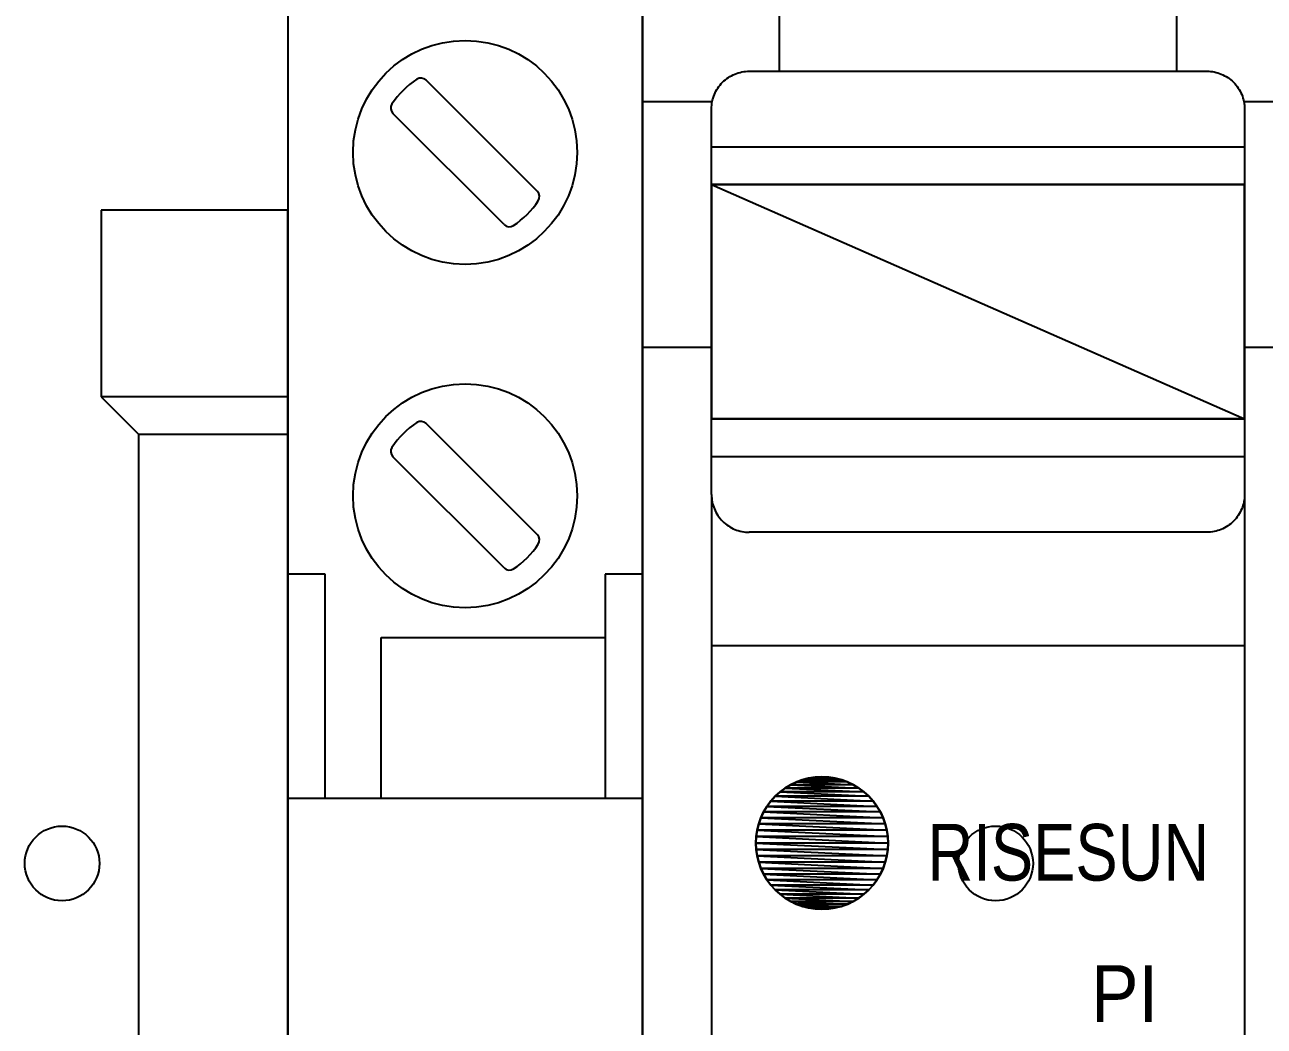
# Model space of a CAD drawing. Header units: millimetres. Extents: x 173893 to 258446, y -176540 to -123824.
# Drawn here: x 199003.42 to 199036.61, y -139282.55 to -139255.72 of the extents above; entities that cross this region are included whole.
import ezdxf

# ---------------------------------------------------------------- set-up
doc = ezdxf.new("R2010")
doc.units = ezdxf.units.MM
doc.header["$LTSCALE"] = 3
doc.linetypes.add('NEW_LINE159', pattern=[0.7, 0.5, -0.2])
doc.layers.add('1', color=3, linetype='Continuous')
doc.layers.add('DUT', color=7, linetype='Continuous')
doc.styles.add('Arial', font='arial.ttf')

msp = doc.modelspace()

# ---------------------------------------------------------------- linework, layer by layer
for p, q in [((199019.965, -139320.141), (199019.965, -139240.659)), ((199023.636, -139256.961), (199023.636, -139253.721)), ((199034.267, -139253.721), (199034.267, -139256.961)), ((199022.349, -139257.08), (199022.393, -139257.058)), ((199022.393, -139257.058), (199022.438, -139257.038)), ((199022.438, -139257.038), (199022.484, -139257.02)), ((199022.484, -139257.02), (199022.531, -139257.004)), ((199022.531, -139257.004), (199022.579, -139256.991)), ((199022.579, -139256.991), (199022.627, -139256.98)), ((199022.627, -139256.98), (199022.676, -139256.972)), ((199022.676, -139256.972), (199022.725, -139256.966)), ((199022.725, -139256.966), (199022.775, -139256.962)), ((199022.775, -139256.962), (199022.826, -139256.961)), ((199022.826, -139256.961), (199023.636, -139256.961)), ((199023.636, -139256.961), (199034.267, -139256.961)), ((199034.267, -139256.961), (199035.077, -139256.961)), ((199035.077, -139256.961), (199035.077, -139256.961)), ((199035.077, -139256.961), (199035.127, -139256.962)), ((199035.127, -139256.962), (199035.177, -139256.966)), ((199035.177, -139256.966), (199035.226, -139256.972)), ((199035.226, -139256.972), (199035.275, -139256.98)), ((199035.275, -139256.98), (199035.324, -139256.991)), ((199035.324, -139256.991), (199035.371, -139257.004)), ((199035.371, -139257.004), (199035.418, -139257.02)), ((199035.418, -139257.02), (199035.464, -139257.038)), ((199035.464, -139257.038), (199035.509, -139257.058)), ((199035.509, -139257.058), (199035.554, -139257.08)), ((199021.983, -139257.411), (199022.012, -139257.371)), ((199022.012, -139257.371), (199022.042, -139257.331)), ((199022.042, -139257.331), (199022.075, -139257.293)), ((199022.075, -139257.293), (199022.11, -139257.257)), ((199022.11, -139257.257), (199022.146, -139257.222)), ((199022.11, -139257.257), (199022.11, -139257.257)), ((199022.146, -139257.222), (199022.184, -139257.19)), ((199022.184, -139257.19), (199022.223, -139257.159)), ((199022.223, -139257.159), (199022.264, -139257.131)), ((199022.264, -139257.131), (199022.306, -139257.104)), ((199022.306, -139257.104), (199022.349, -139257.08)), ((199035.554, -139257.08), (199035.597, -139257.104)), ((199035.597, -139257.104), (199035.639, -139257.131)), ((199035.639, -139257.131), (199035.679, -139257.159)), ((199035.679, -139257.159), (199035.719, -139257.19)), ((199035.719, -139257.19), (199035.756, -139257.222)), ((199035.756, -139257.222), (199035.793, -139257.257)), ((199035.793, -139257.257), (199035.793, -139257.257)), ((199035.793, -139257.257), (199035.827, -139257.293)), ((199035.827, -139257.293), (199035.86, -139257.331)), ((199035.86, -139257.331), (199035.891, -139257.371)), ((199035.891, -139257.371), (199035.919, -139257.411)), ((199021.833, -139257.775), (199021.844, -139257.726)), ((199021.844, -139257.726), (199021.857, -139257.679)), ((199021.857, -139257.679), (199021.872, -139257.632)), ((199021.872, -139257.632), (199021.89, -139257.586)), ((199021.89, -139257.586), (199021.91, -139257.54)), ((199021.91, -139257.54), (199021.932, -139257.496)), ((199021.932, -139257.496), (199021.957, -139257.453)), ((199021.957, -139257.453), (199021.983, -139257.411)), ((199035.919, -139257.411), (199035.946, -139257.453)), ((199035.946, -139257.453), (199035.97, -139257.496)), ((199035.97, -139257.496), (199035.992, -139257.54)), ((199035.992, -139257.54), (199036.012, -139257.586)), ((199036.012, -139257.586), (199036.03, -139257.632)), ((199036.03, -139257.632), (199036.046, -139257.679)), ((199036.046, -139257.679), (199036.059, -139257.726)), ((199036.059, -139257.726), (199036.07, -139257.775)), ((199019.965, -139257.771), (199021.834, -139257.771)), ((199021.813, -139257.973), (199021.814, -139257.923)), ((199021.813, -139259.998), (199021.813, -139257.973)), ((199021.813, -139257.973), (199021.813, -139257.973)), ((199021.814, -139257.923), (199021.818, -139257.873)), ((199021.818, -139257.873), (199021.824, -139257.823)), ((199021.824, -139257.823), (199021.833, -139257.775)), ((199036.069, -139257.771), (199037.937, -139257.771)), ((199036.07, -139257.775), (199036.078, -139257.823)), ((199036.078, -139257.823), (199036.085, -139257.873)), ((199036.085, -139257.873), (199036.088, -139257.923)), ((199036.088, -139257.923), (199036.09, -139257.973)), ((199036.09, -139257.973), (199036.09, -139259.998)), ((199021.813, -139258.986), (199036.09, -139258.986)), ((199021.813, -139259.998), (199036.09, -139259.998)), ((199021.813, -139266.276), (199021.813, -139259.998)), ((199036.09, -139259.998), (199036.09, -139266.276)), ((199019.965, -139264.352), (199021.834, -139264.352)), ((199036.069, -139264.352), (199037.937, -139264.352)), ((199021.813, -139268.301), (199021.813, -139266.276)), ((199036.09, -139266.276), (199021.813, -139266.276)), ((199036.09, -139266.276), (199036.09, -139268.301)), ((199036.09, -139267.288), (199021.813, -139267.288)), ((199021.813, -139268.301), (199021.813, -139268.301)), ((199021.813, -139268.301), (199021.814, -139268.351)), ((199021.813, -139268.301), (199021.813, -139299.688)), ((199021.814, -139268.351), (199021.818, -139268.401)), ((199036.088, -139268.351), (199036.085, -139268.401)), ((199036.09, -139268.301), (199036.088, -139268.351)), ((199036.09, -139268.301), (199036.09, -139268.301)), ((199036.09, -139268.301), (199036.09, -139299.688)), ((199021.818, -139268.401), (199021.824, -139268.45)), ((199021.824, -139268.45), (199021.833, -139268.499)), ((199021.833, -139268.499), (199021.844, -139268.547)), ((199021.844, -139268.547), (199021.857, -139268.595)), ((199021.857, -139268.595), (199021.872, -139268.642)), ((199021.872, -139268.642), (199021.89, -139268.688)), ((199021.89, -139268.688), (199021.91, -139268.733)), ((199036.012, -139268.688), (199035.992, -139268.733)), ((199036.03, -139268.642), (199036.012, -139268.688)), ((199036.046, -139268.595), (199036.03, -139268.642)), ((199036.059, -139268.547), (199036.046, -139268.595)), ((199036.07, -139268.499), (199036.059, -139268.547)), ((199036.078, -139268.45), (199036.07, -139268.499)), ((199036.085, -139268.401), (199036.078, -139268.45)), ((199021.91, -139268.733), (199021.932, -139268.777)), ((199021.932, -139268.777), (199021.957, -139268.82)), ((199021.957, -139268.82), (199021.983, -139268.862)), ((199021.983, -139268.862), (199022.012, -139268.903)), ((199022.012, -139268.903), (199022.042, -139268.942)), ((199022.042, -139268.942), (199022.075, -139268.98)), ((199022.075, -139268.98), (199022.11, -139269.017)), ((199022.11, -139269.017), (199022.11, -139269.017)), ((199022.11, -139269.017), (199022.146, -139269.051)), ((199035.793, -139269.017), (199035.756, -139269.051)), ((199035.827, -139268.98), (199035.793, -139269.017)), ((199035.793, -139269.017), (199035.793, -139269.017)), ((199035.86, -139268.942), (199035.827, -139268.98)), ((199035.891, -139268.903), (199035.86, -139268.942)), ((199035.919, -139268.862), (199035.891, -139268.903)), ((199035.946, -139268.82), (199035.919, -139268.862)), ((199035.97, -139268.777), (199035.946, -139268.82)), ((199035.992, -139268.733), (199035.97, -139268.777)), ((199022.146, -139269.051), (199022.184, -139269.084)), ((199022.184, -139269.084), (199022.223, -139269.114)), ((199022.223, -139269.114), (199022.264, -139269.143)), ((199022.264, -139269.143), (199022.306, -139269.169)), ((199022.306, -139269.169), (199022.349, -139269.194)), ((199022.349, -139269.194), (199022.393, -139269.216)), ((199022.393, -139269.216), (199022.438, -139269.236)), ((199022.438, -139269.236), (199022.484, -139269.254)), ((199022.484, -139269.254), (199022.531, -139269.269)), ((199022.531, -139269.269), (199022.579, -139269.283)), ((199022.579, -139269.283), (199022.627, -139269.294)), ((199022.627, -139269.294), (199022.676, -139269.302)), ((199022.676, -139269.302), (199022.725, -139269.308)), ((199022.725, -139269.308), (199022.775, -139269.312)), ((199022.775, -139269.312), (199022.826, -139269.313)), ((199035.077, -139269.313), (199022.826, -139269.313)), ((199035.127, -139269.312), (199035.077, -139269.313)), ((199035.177, -139269.308), (199035.127, -139269.312)), ((199035.226, -139269.302), (199035.177, -139269.308)), ((199035.275, -139269.294), (199035.226, -139269.302)), ((199035.324, -139269.283), (199035.275, -139269.294)), ((199035.371, -139269.269), (199035.324, -139269.283)), ((199035.418, -139269.254), (199035.371, -139269.269)), ((199035.464, -139269.236), (199035.418, -139269.254)), ((199035.509, -139269.216), (199035.464, -139269.236)), ((199035.554, -139269.194), (199035.509, -139269.216)), ((199035.597, -139269.169), (199035.554, -139269.194)), ((199035.639, -139269.143), (199035.597, -139269.169)), ((199035.679, -139269.114), (199035.639, -139269.143)), ((199035.719, -139269.084), (199035.679, -139269.114)), ((199035.756, -139269.051), (199035.719, -139269.084)), ((199036.09, -139272.351), (199021.813, -139272.351))]:
    msp.add_line(p, q)
at = {"color": 144}
for p, q in [((199021.813, -139259.998), (199036.09, -139259.998)), ((199021.813, -139259.998), (199021.813, -139259.998)), ((199021.813, -139259.998), (199036.09, -139266.276)), ((199021.813, -139266.276), (199021.813, -139259.998)), ((199021.813, -139259.998), (199036.09, -139266.276)), ((199036.09, -139259.998), (199021.813, -139259.998)), ((199021.813, -139259.998), (199036.09, -139259.998)), ((199021.813, -139259.998), (199021.813, -139266.276)), ((199036.09, -139266.276), (199036.09, -139259.998)), ((199036.09, -139259.998), (199036.09, -139266.276)), ((199036.09, -139266.276), (199021.813, -139266.276)), ((199021.813, -139266.276), (199036.09, -139266.276)), ((199021.813, -139266.276), (199021.813, -139266.276)), ((199021.813, -139266.276), (199036.09, -139266.276))]:
    msp.add_line(p, q, dxfattribs=at)
at = {"color": 251, "linetype": 'NEW_LINE159'}
for p, q in [((199024.245, -139275.947), (199024.082, -139276.006)), ((199024.415, -139275.903), (199024.245, -139275.947)), ((199024.591, -139275.876), (199024.415, -139275.903)), ((199024.772, -139275.867), (199024.591, -139275.876)), ((199024.953, -139275.876), (199024.772, -139275.867)), ((199024.772, -139275.867), (199024.772, -139275.867)), ((199025.129, -139275.903), (199024.953, -139275.876)), ((199025.299, -139275.947), (199025.129, -139275.903)), ((199025.462, -139276.006), (199025.299, -139275.947)), ((199023.645, -139276.271), (199023.519, -139276.386)), ((199023.781, -139276.17), (199023.645, -139276.271)), ((199023.927, -139276.081), (199023.781, -139276.17)), ((199024.082, -139276.006), (199023.927, -139276.081)), ((199025.616, -139276.081), (199025.462, -139276.006)), ((199025.763, -139276.17), (199025.616, -139276.081)), ((199025.899, -139276.271), (199025.763, -139276.17)), ((199026.025, -139276.386), (199025.899, -139276.271)), ((199023.303, -139276.648), (199023.214, -139276.794)), ((199023.405, -139276.512), (199023.303, -139276.648)), ((199023.519, -139276.386), (199023.405, -139276.512)), ((199026.139, -139276.512), (199026.025, -139276.386)), ((199026.241, -139276.648), (199026.139, -139276.512)), ((199026.33, -139276.794), (199026.241, -139276.648)), ((199023.139, -139276.949), (199023.08, -139277.112)), ((199023.214, -139276.794), (199023.139, -139276.949)), ((199026.405, -139276.949), (199026.33, -139276.794)), ((199026.464, -139277.112), (199026.405, -139276.949)), ((199023.036, -139277.282), (199023.009, -139277.458)), ((199023.08, -139277.112), (199023.036, -139277.282)), ((199026.508, -139277.282), (199026.464, -139277.112)), ((199026.535, -139277.458), (199026.508, -139277.282)), ((199023.009, -139277.458), (199023, -139277.639)), ((199023, -139277.639), (199023, -139277.639)), ((199023, -139277.639), (199023.009, -139277.82)), ((199026.544, -139277.639), (199026.535, -139277.458)), ((199026.535, -139277.82), (199026.544, -139277.639)), ((199026.544, -139277.639), (199026.544, -139277.639)), ((199023.009, -139277.82), (199023.036, -139277.996)), ((199026.508, -139277.996), (199026.535, -139277.82)), ((199023.036, -139277.996), (199023.08, -139278.166)), ((199023.08, -139278.166), (199023.139, -139278.329)), ((199026.405, -139278.329), (199026.464, -139278.166)), ((199026.464, -139278.166), (199026.508, -139277.996)), ((199023.139, -139278.329), (199023.214, -139278.483)), ((199023.214, -139278.483), (199023.303, -139278.629)), ((199023.303, -139278.629), (199023.405, -139278.766)), ((199026.139, -139278.766), (199026.241, -139278.629)), ((199026.241, -139278.629), (199026.33, -139278.483)), ((199026.33, -139278.483), (199026.405, -139278.329)), ((199023.405, -139278.766), (199023.519, -139278.892)), ((199023.519, -139278.892), (199023.645, -139279.006)), ((199025.899, -139279.006), (199026.025, -139278.892)), ((199026.025, -139278.892), (199026.139, -139278.766)), ((199023.645, -139279.006), (199023.781, -139279.108)), ((199023.781, -139279.108), (199023.927, -139279.197)), ((199023.927, -139279.197), (199024.082, -139279.272)), ((199024.082, -139279.272), (199024.245, -139279.331)), ((199025.299, -139279.331), (199025.462, -139279.272)), ((199025.462, -139279.272), (199025.616, -139279.197)), ((199025.616, -139279.197), (199025.763, -139279.108)), ((199025.763, -139279.108), (199025.899, -139279.006)), ((199024.245, -139279.331), (199024.415, -139279.375)), ((199024.415, -139279.375), (199024.591, -139279.402)), ((199024.591, -139279.402), (199024.772, -139279.411)), ((199024.772, -139279.411), (199024.953, -139279.402)), ((199024.772, -139279.411), (199024.772, -139279.411)), ((199024.953, -139279.402), (199025.129, -139279.375)), ((199025.129, -139279.375), (199025.299, -139279.331))]:
    msp.add_line(p, q, dxfattribs=at)
at = {"color": 251}
for p, q in [((199024.094, -139276.002), (199024.258, -139275.943)), ((199024.258, -139275.943), (199024.094, -139276.002)), ((199024.258, -139275.943), (199024.426, -139275.901)), ((199024.426, -139275.901), (199024.258, -139275.943)), ((199025.286, -139275.943), (199024.258, -139275.943)), ((199024.258, -139275.943), (199025.45, -139276.002)), ((199024.258, -139275.943), (199025.45, -139276.002)), ((199025.286, -139275.943), (199024.258, -139275.943)), ((199024.426, -139275.901), (199024.598, -139275.876)), ((199024.598, -139275.876), (199024.426, -139275.901)), ((199025.118, -139275.901), (199024.426, -139275.901)), ((199024.426, -139275.901), (199025.286, -139275.943)), ((199024.426, -139275.901), (199025.286, -139275.943)), ((199025.118, -139275.901), (199024.426, -139275.901)), ((199024.598, -139275.876), (199024.772, -139275.867)), ((199024.772, -139275.867), (199024.598, -139275.876)), ((199024.946, -139275.876), (199024.598, -139275.876)), ((199024.598, -139275.876), (199025.118, -139275.901)), ((199024.598, -139275.876), (199025.118, -139275.901)), ((199024.946, -139275.876), (199024.598, -139275.876)), ((199024.772, -139275.867), (199024.946, -139275.876)), ((199024.946, -139275.876), (199024.772, -139275.867)), ((199025.118, -139275.901), (199024.946, -139275.876)), ((199024.946, -139275.876), (199025.118, -139275.901)), ((199025.286, -139275.943), (199025.118, -139275.901)), ((199025.118, -139275.901), (199025.286, -139275.943)), ((199025.45, -139276.002), (199025.286, -139275.943)), ((199025.286, -139275.943), (199025.45, -139276.002)), ((199023.519, -139276.386), (199023.648, -139276.269)), ((199023.648, -139276.269), (199023.519, -139276.386)), ((199023.648, -139276.269), (199023.788, -139276.166)), ((199023.788, -139276.166), (199023.648, -139276.269)), ((199025.896, -139276.269), (199023.648, -139276.269)), ((199023.648, -139276.269), (199026.025, -139276.386)), ((199023.648, -139276.269), (199026.025, -139276.386)), ((199025.896, -139276.269), (199023.648, -139276.269)), ((199023.788, -139276.166), (199023.937, -139276.076)), ((199023.937, -139276.076), (199023.788, -139276.166)), ((199025.757, -139276.166), (199023.788, -139276.166)), ((199023.788, -139276.166), (199025.896, -139276.269)), ((199023.788, -139276.166), (199025.896, -139276.269)), ((199025.757, -139276.166), (199023.788, -139276.166)), ((199023.937, -139276.076), (199024.094, -139276.002)), ((199024.094, -139276.002), (199023.937, -139276.076)), ((199025.607, -139276.076), (199023.937, -139276.076)), ((199023.937, -139276.076), (199025.757, -139276.166)), ((199023.937, -139276.076), (199025.757, -139276.166)), ((199025.607, -139276.076), (199023.937, -139276.076)), ((199025.45, -139276.002), (199024.094, -139276.002)), ((199024.094, -139276.002), (199025.607, -139276.076)), ((199024.094, -139276.002), (199025.607, -139276.076)), ((199025.45, -139276.002), (199024.094, -139276.002)), ((199025.607, -139276.076), (199025.45, -139276.002)), ((199025.45, -139276.002), (199025.607, -139276.076)), ((199025.757, -139276.166), (199025.607, -139276.076)), ((199025.607, -139276.076), (199025.757, -139276.166)), ((199025.896, -139276.269), (199025.757, -139276.166)), ((199025.757, -139276.166), (199025.896, -139276.269)), ((199026.025, -139276.386), (199025.896, -139276.269)), ((199025.896, -139276.269), (199026.025, -139276.386)), ((199023.209, -139276.804), (199023.299, -139276.655)), ((199023.299, -139276.655), (199023.209, -139276.804)), ((199023.299, -139276.655), (199023.402, -139276.515)), ((199023.402, -139276.515), (199023.299, -139276.655)), ((199026.245, -139276.655), (199023.299, -139276.655)), ((199023.299, -139276.655), (199026.335, -139276.804)), ((199023.299, -139276.655), (199026.335, -139276.804)), ((199026.245, -139276.655), (199023.299, -139276.655)), ((199023.402, -139276.515), (199023.519, -139276.386)), ((199023.519, -139276.386), (199023.402, -139276.515)), ((199026.142, -139276.515), (199023.402, -139276.515)), ((199023.402, -139276.515), (199026.245, -139276.655)), ((199023.402, -139276.515), (199026.245, -139276.655)), ((199026.142, -139276.515), (199023.402, -139276.515)), ((199026.025, -139276.386), (199023.519, -139276.386)), ((199023.519, -139276.386), (199026.142, -139276.515)), ((199023.519, -139276.386), (199026.142, -139276.515)), ((199026.025, -139276.386), (199023.519, -139276.386)), ((199026.142, -139276.515), (199026.025, -139276.386)), ((199026.025, -139276.386), (199026.142, -139276.515)), ((199026.245, -139276.655), (199026.142, -139276.515)), ((199026.142, -139276.515), (199026.245, -139276.655)), ((199026.335, -139276.804), (199026.245, -139276.655)), ((199026.245, -139276.655), (199026.335, -139276.804)), ((199023.077, -139277.125), (199023.135, -139276.961)), ((199023.135, -139276.961), (199023.077, -139277.125)), ((199023.135, -139276.961), (199023.209, -139276.804)), ((199023.209, -139276.804), (199023.135, -139276.961)), ((199026.409, -139276.961), (199023.135, -139276.961)), ((199023.135, -139276.961), (199026.468, -139277.125)), ((199023.135, -139276.961), (199026.468, -139277.125)), ((199026.409, -139276.961), (199023.135, -139276.961)), ((199026.335, -139276.804), (199023.209, -139276.804)), ((199023.209, -139276.804), (199026.409, -139276.961)), ((199023.209, -139276.804), (199026.409, -139276.961)), ((199026.335, -139276.804), (199023.209, -139276.804)), ((199026.409, -139276.961), (199026.335, -139276.804)), ((199026.335, -139276.804), (199026.409, -139276.961)), ((199026.468, -139277.125), (199026.409, -139276.961)), ((199026.409, -139276.961), (199026.468, -139277.125)), ((199023.009, -139277.465), (199023.034, -139277.293)), ((199023.034, -139277.293), (199023.009, -139277.465)), ((199023.034, -139277.293), (199023.077, -139277.125)), ((199023.077, -139277.125), (199023.034, -139277.293)), ((199026.51, -139277.293), (199023.034, -139277.293)), ((199023.034, -139277.293), (199026.535, -139277.465)), ((199023.034, -139277.293), (199026.535, -139277.465)), ((199026.51, -139277.293), (199023.034, -139277.293)), ((199026.468, -139277.125), (199023.077, -139277.125)), ((199023.077, -139277.125), (199026.51, -139277.293)), ((199023.077, -139277.125), (199026.51, -139277.293)), ((199026.468, -139277.125), (199023.077, -139277.125)), ((199026.51, -139277.293), (199026.468, -139277.125)), ((199026.468, -139277.125), (199026.51, -139277.293)), ((199026.535, -139277.465), (199026.51, -139277.293)), ((199026.51, -139277.293), (199026.535, -139277.465)), ((199023, -139277.639), (199023.009, -139277.465)), ((199023.009, -139277.465), (199023, -139277.639)), ((199026.544, -139277.639), (199023, -139277.639)), ((199023, -139277.639), (199026.535, -139277.813)), ((199023.009, -139277.813), (199023, -139277.639)), ((199023, -139277.639), (199026.535, -139277.813)), ((199026.544, -139277.639), (199023, -139277.639)), ((199023, -139277.639), (199023.009, -139277.813)), ((199026.535, -139277.465), (199023.009, -139277.465)), ((199023.009, -139277.465), (199026.544, -139277.639)), ((199023.009, -139277.465), (199026.544, -139277.639)), ((199026.535, -139277.465), (199023.009, -139277.465)), ((199026.544, -139277.639), (199026.535, -139277.465)), ((199026.535, -139277.465), (199026.544, -139277.639)), ((199026.535, -139277.813), (199026.544, -139277.639)), ((199026.544, -139277.639), (199026.535, -139277.813)), ((199026.535, -139277.813), (199023.009, -139277.813)), ((199023.009, -139277.813), (199026.51, -139277.985)), ((199023.034, -139277.985), (199023.009, -139277.813)), ((199023.009, -139277.813), (199026.51, -139277.985)), ((199026.535, -139277.813), (199023.009, -139277.813)), ((199023.009, -139277.813), (199023.034, -139277.985)), ((199026.51, -139277.985), (199023.034, -139277.985)), ((199023.034, -139277.985), (199026.468, -139278.153)), ((199023.077, -139278.153), (199023.034, -139277.985)), ((199023.034, -139277.985), (199026.468, -139278.153)), ((199026.51, -139277.985), (199023.034, -139277.985)), ((199023.034, -139277.985), (199023.077, -139278.153)), ((199026.468, -139278.153), (199026.51, -139277.985)), ((199026.51, -139277.985), (199026.468, -139278.153)), ((199026.51, -139277.985), (199026.535, -139277.813)), ((199026.535, -139277.813), (199026.51, -139277.985)), ((199026.468, -139278.153), (199023.077, -139278.153)), ((199023.077, -139278.153), (199026.409, -139278.317)), ((199023.135, -139278.317), (199023.077, -139278.153)), ((199023.077, -139278.153), (199026.409, -139278.317)), ((199026.468, -139278.153), (199023.077, -139278.153)), ((199023.077, -139278.153), (199023.135, -139278.317)), ((199026.409, -139278.317), (199023.135, -139278.317)), ((199023.135, -139278.317), (199026.335, -139278.474)), ((199023.209, -139278.474), (199023.135, -139278.317)), ((199023.135, -139278.317), (199026.335, -139278.474)), ((199026.409, -139278.317), (199023.135, -139278.317)), ((199023.135, -139278.317), (199023.209, -139278.474)), ((199026.335, -139278.474), (199026.409, -139278.317)), ((199026.409, -139278.317), (199026.335, -139278.474)), ((199026.409, -139278.317), (199026.468, -139278.153)), ((199026.468, -139278.153), (199026.409, -139278.317)), ((199026.335, -139278.474), (199023.209, -139278.474)), ((199023.209, -139278.474), (199026.245, -139278.623)), ((199023.299, -139278.623), (199023.209, -139278.474)), ((199023.209, -139278.474), (199026.245, -139278.623)), ((199026.335, -139278.474), (199023.209, -139278.474)), ((199023.209, -139278.474), (199023.299, -139278.623)), ((199026.245, -139278.623), (199023.299, -139278.623)), ((199023.299, -139278.623), (199026.142, -139278.763)), ((199023.402, -139278.763), (199023.299, -139278.623)), ((199023.299, -139278.623), (199026.142, -139278.763)), ((199026.245, -139278.623), (199023.299, -139278.623)), ((199023.299, -139278.623), (199023.402, -139278.763)), ((199026.142, -139278.763), (199026.245, -139278.623)), ((199026.245, -139278.623), (199026.142, -139278.763)), ((199026.245, -139278.623), (199026.335, -139278.474)), ((199026.335, -139278.474), (199026.245, -139278.623)), ((199026.142, -139278.763), (199023.402, -139278.763)), ((199023.402, -139278.763), (199026.025, -139278.892)), ((199023.519, -139278.892), (199023.402, -139278.763)), ((199023.402, -139278.763), (199026.025, -139278.892)), ((199026.142, -139278.763), (199023.402, -139278.763)), ((199023.402, -139278.763), (199023.519, -139278.892)), ((199026.025, -139278.892), (199023.519, -139278.892)), ((199023.519, -139278.892), (199025.896, -139279.009)), ((199023.648, -139279.009), (199023.519, -139278.892)), ((199023.519, -139278.892), (199025.896, -139279.009)), ((199026.025, -139278.892), (199023.519, -139278.892)), ((199023.519, -139278.892), (199023.648, -139279.009)), ((199025.896, -139279.009), (199026.025, -139278.892)), ((199026.025, -139278.892), (199025.896, -139279.009)), ((199026.025, -139278.892), (199026.142, -139278.763)), ((199026.142, -139278.763), (199026.025, -139278.892)), ((199025.896, -139279.009), (199023.648, -139279.009)), ((199023.648, -139279.009), (199025.757, -139279.112)), ((199023.788, -139279.112), (199023.648, -139279.009)), ((199023.648, -139279.009), (199025.757, -139279.112)), ((199025.896, -139279.009), (199023.648, -139279.009)), ((199023.648, -139279.009), (199023.788, -139279.112)), ((199025.757, -139279.112), (199023.788, -139279.112)), ((199023.788, -139279.112), (199025.607, -139279.202)), ((199023.937, -139279.202), (199023.788, -139279.112)), ((199023.788, -139279.112), (199025.607, -139279.202)), ((199025.757, -139279.112), (199023.788, -139279.112)), ((199023.788, -139279.112), (199023.937, -139279.202)), ((199025.607, -139279.202), (199023.937, -139279.202)), ((199023.937, -139279.202), (199025.45, -139279.276)), ((199024.094, -139279.276), (199023.937, -139279.202)), ((199023.937, -139279.202), (199025.45, -139279.276)), ((199025.607, -139279.202), (199023.937, -139279.202)), ((199023.937, -139279.202), (199024.094, -139279.276)), ((199025.45, -139279.276), (199024.094, -139279.276)), ((199024.094, -139279.276), (199025.286, -139279.335)), ((199024.258, -139279.335), (199024.094, -139279.276)), ((199024.094, -139279.276), (199025.286, -139279.335)), ((199025.45, -139279.276), (199024.094, -139279.276)), ((199024.094, -139279.276), (199024.258, -139279.335)), ((199025.286, -139279.335), (199025.45, -139279.276)), ((199025.45, -139279.276), (199025.286, -139279.335)), ((199025.45, -139279.276), (199025.607, -139279.202)), ((199025.607, -139279.202), (199025.45, -139279.276)), ((199025.607, -139279.202), (199025.757, -139279.112)), ((199025.757, -139279.112), (199025.607, -139279.202)), ((199025.757, -139279.112), (199025.896, -139279.009)), ((199025.896, -139279.009), (199025.757, -139279.112)), ((199025.286, -139279.335), (199024.258, -139279.335)), ((199024.258, -139279.335), (199025.118, -139279.377)), ((199024.426, -139279.377), (199024.258, -139279.335)), ((199024.258, -139279.335), (199025.118, -139279.377)), ((199025.286, -139279.335), (199024.258, -139279.335)), ((199024.258, -139279.335), (199024.426, -139279.377)), ((199025.118, -139279.377), (199024.426, -139279.377)), ((199024.426, -139279.377), (199024.946, -139279.402)), ((199024.598, -139279.402), (199024.426, -139279.377)), ((199024.426, -139279.377), (199024.946, -139279.402)), ((199025.118, -139279.377), (199024.426, -139279.377)), ((199024.426, -139279.377), (199024.598, -139279.402)), ((199024.946, -139279.402), (199024.598, -139279.402)), ((199024.598, -139279.402), (199024.772, -139279.411)), ((199024.946, -139279.402), (199024.598, -139279.402)), ((199024.772, -139279.411), (199024.598, -139279.402)), ((199024.772, -139279.411), (199024.946, -139279.402)), ((199024.946, -139279.402), (199024.772, -139279.411)), ((199024.946, -139279.402), (199025.118, -139279.377)), ((199025.118, -139279.377), (199024.946, -139279.402)), ((199025.118, -139279.377), (199025.286, -139279.335)), ((199025.286, -139279.335), (199025.118, -139279.377))]:
    msp.add_line(p, q, dxfattribs=at)
for centre in [(199004.423, -139278.185), (199029.423, -139278.185)]:
    msp.add_circle(centre, 1)
at = {"layer": '1', "color": 7}
for p, q in [((199010.465, -139252.935), (199010.465, -139303.435)), ((199019.965, -139252.935), (199019.965, -139303.435)), ((199017.15, -139260.18), (199014.17, -139257.2)), ((199016.261, -139261.069), (199013.281, -139258.089)), ((199010.465, -139260.685), (199005.465, -139260.685)), ((199005.465, -139260.685), (199005.465, -139265.685)), ((199010.465, -139295.685), (199010.465, -139260.685)), ((199010.465, -139265.685), (199005.465, -139265.685)), ((199005.465, -139265.685), (199006.465, -139266.685)), ((199006.465, -139266.685), (199006.465, -139289.685)), ((199006.465, -139266.685), (199010.465, -139266.685)), ((199017.15, -139269.38), (199014.17, -139266.4)), ((199016.261, -139270.269), (199013.281, -139267.289)), ((199011.465, -139270.435), (199010.465, -139270.435)), ((199011.465, -139276.435), (199011.465, -139270.435)), ((199019.965, -139270.435), (199018.965, -139270.435)), ((199018.965, -139270.435), (199018.965, -139276.435)), ((199012.965, -139276.435), (199012.965, -139272.135)), ((199012.965, -139272.135), (199018.965, -139272.135)), ((199010.465, -139276.435), (199019.965, -139276.435))]:
    msp.add_line(p, q, dxfattribs=at)
for centre in [(199015.215, -139259.135), (199015.215, -139268.335)]:
    msp.add_circle(centre, 3, dxfattribs=at)
for centre, radius, start, end in [((199015.215, -139259.135), 2.35, 123.5008, 146.4992), ((199014.029, -139257.342), 0.2, 45, 123.5008), ((199013.423, -139257.948), 0.2, 146.4992, 225), ((199017.008, -139260.321), 0.2, 326.4992, 45), ((199015.215, -139259.135), 2.35, 303.5008, 326.4992), ((199016.402, -139260.928), 0.2, 225, 303.5008), ((199014.029, -139266.542), 0.2, 45, 123.5008), ((199015.215, -139268.335), 2.35, 123.5008, 146.4992), ((199013.423, -139267.148), 0.2, 146.4992, 225), ((199015.215, -139268.335), 2.35, 303.5008, 326.4992), ((199017.008, -139269.521), 0.2, 326.4992, 45), ((199016.402, -139270.128), 0.2, 225, 303.5008)]:
    msp.add_arc(centre, radius, start, end, dxfattribs=at)

# ---------------------------------------------------------------- texts
at = {"layer": 'DUT', "color": 251, "style": 'Arial', "oblique": 0}
for s, width, p in [('RISESUN', 0.8, (199027.597, -139278.644)), ('PI', 0.9, (199031.976, -139282.431))]:
    msp.add_text(s, height=1.5186, dxfattribs=dict(at, width=width)).set_placement(p)

doc.saveas('drawing.dxf')
